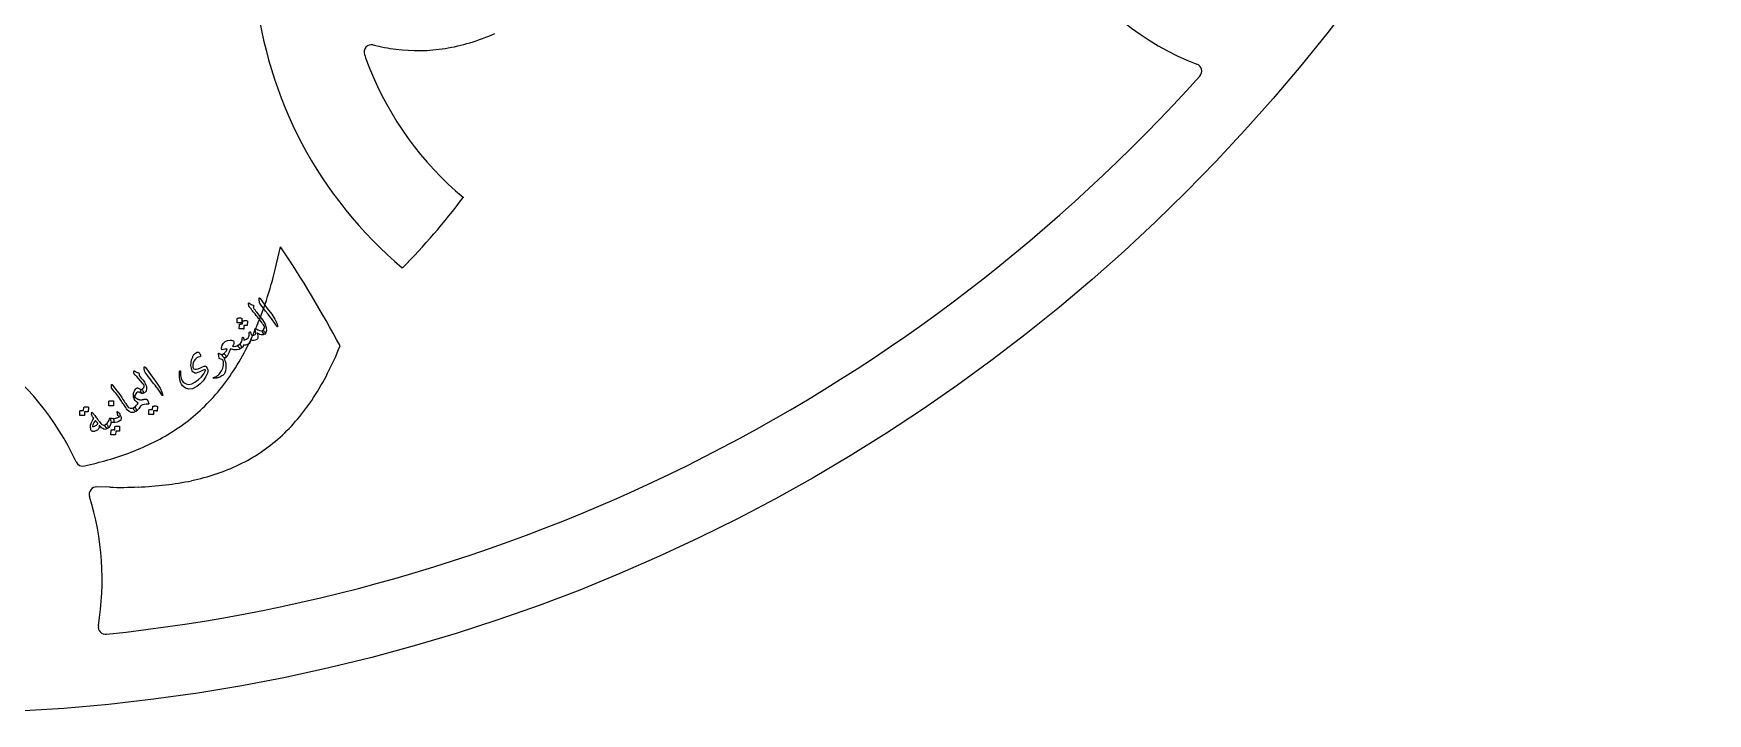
# Model space of a CAD drawing. Header units: millimetres. Extents: x -60 to 60, y -60 to 60.
# Drawn here: x 3.6 to 60, y -60 to -37.1 of the extents above; entities that cross this region are included whole.
import ezdxf

# ---------------------------------------------------------------- set-up
doc = ezdxf.new("R2010")
doc.units = ezdxf.units.MM
for name, color, linetype in [('CUT_INNER', 6, 'Continuous'), ('CUT_OUTER', 1, 'Continuous'), ('TEXT', 5, 'Continuous')]:
    doc.layers.add(name, color=color, linetype=linetype)

msp = doc.modelspace()

# ---------------------------------------------------------------- linework, layer by layer
at = {"layer": 'CUT_INNER'}
for points in [[(18.07, -42.601), (18.072, -42.604), (18.076, -42.607), (18.073, -42.611)], [(11.789, -44.848), (11.919, -44.273), (11.92, -44.268)], [(16.027, -44.982), (16.023, -44.979)], [(6.164, -52.374), (5.732, -52.361)]]:
    msp.add_lwpolyline(points, dxfattribs=at)
for centre, radius, start, end in [((45.824, -30.035), 8.625, 211.162, 249.458), ((25.117, -34.182), 14.116, 185.866, 229.8938), ((16.192, -30.425), 7.279, 286.8593, 293.9172), ((14.985, -37.707), 0.25, 77.3306, 199.3258), ((23.186, -34.92), 8.912, 198.7821, 201.8941), ((16.568, -31.503), 6.153, 255.6173, 262.9283), ((16.546, -31.772), 5.883, 262.8177, 279.0115), ((16.475, -31.349), 6.312, 279.049, 286.8355), ((25.121, -34.18), 10.984, 201.7132, 230.0588), ((42.708, -38.346), 0.25, 317.9883, 69.2578), ((0.001, -0.002), 57.645, 276.02802, 318.0816), ((-1.019, -28.202), 23.919, 315.4518, 322.9583), ((-20.724, -66.107), 39.276, 28.0923, 33.7827), ((-3.745, -41.122), 15.975, 342.4215, 346.5123), ((-3.501, -55.482), 9.412, 24.9261, 139.2183), ((-0.362, -42.196), 12.425, 337.5203, 342.4289), ((1.97, -43.161), 9.901, 331.7707, 337.5223), ((3.485, -43.973), 8.183, 325.2318, 331.7632), ((3.546, -43.458), 11.179, 333.0126, 338.1857), ((4.36, -44.578), 7.119, 318.0927, 325.2118), ((5.592, -44.503), 8.882, 326.914, 333.0277), ((4.763, -44.937), 6.58, 303.412, 318.0789), ((6.936, -45.377), 7.279, 319.8481, 326.9059), ((7.676, -45.998), 6.312, 312.0378, 319.8243), ((4.458, -44.472), 7.136, 296.7444, 303.4001), ((7.966, -46.314), 5.883, 295.8065, 312.0003), ((3.246, -41.615), 10.243, 286.1839, 290.9318), ((3.949, -43.456), 8.272, 290.9391, 296.7259), ((5.261, -51.41), 0.25, 204.9651, 283.4324), ((2.552, -39.276), 12.682, 282.6001, 286.2476), ((7.697, -45.758), 6.501, 288.4335, 295.815), ((5.724, -52.611), 0.25, 88.3021, 197.2266), ((6.485, -35.863), 16.514, 268.8868, 272.2139), ((6.652, -40.156), 12.218, 272.2058, 276.5428), ((6.97, -42.922), 9.434, 276.5382, 281.9455), ((7.346, -44.698), 7.618, 281.9495, 288.4156), ((-3.495, -55.482), 9.406, 350.4727, 17.2985), ((6.028, -57.08), 0.25, 170.5121, 276.1523)]:
    msp.add_arc(centre, radius, start, end, dxfattribs=at)
at = {"layer": 'CUT_OUTER'}
msp.add_circle((0, 0), 60, dxfattribs=at)
at = {"layer": 'TEXT'}
for points in [[(10.853, -46.265), (10.849, -46.236), (10.845, -46.214), (10.842, -46.197), (10.84, -46.186), (10.84, -46.179), (10.84, -46.173), (10.843, -46.168), (10.847, -46.165), (10.853, -46.163), (10.859, -46.163), (10.865, -46.165), (10.871, -46.17), (10.901, -46.193), (10.932, -46.212), (10.963, -46.227), (10.994, -46.237), (11.004, -46.24), (11.01, -46.247), (11.013, -46.257), (11.012, -46.27), (11.008, -46.333), (11.021, -46.351), (11.035, -46.37), (11.049, -46.387), (11.062, -46.404), (11.075, -46.422), (11.088, -46.438), (11.101, -46.455), (11.113, -46.47), (11.228, -46.618), (11.315, -46.735), (11.373, -46.823), (11.403, -46.88), (11.436, -46.995), (11.445, -47.09), (11.43, -47.164), (11.392, -47.216), (11.391, -47.217), (11.389, -47.218), (11.388, -47.218), (11.386, -47.219), (11.373, -47.216), (11.357, -47.201), (11.337, -47.174), (11.315, -47.135), (11.307, -47.12), (11.305, -47.107), (11.308, -47.096), (11.316, -47.088), (11.347, -47.059), (11.369, -47.028), (11.382, -46.995), (11.385, -46.96), (11.366, -46.931), (11.344, -46.898), (11.318, -46.862), (11.289, -46.823), (11.256, -46.78), (11.22, -46.734), (11.182, -46.684), (11.14, -46.632), (11.1, -46.58), (11.063, -46.533), (11.031, -46.492), (11.002, -46.456), (10.978, -46.425), (10.957, -46.4), (10.941, -46.379), (10.93, -46.364), (10.867, -46.292), (10.862, -46.284), (10.858, -46.277), (10.855, -46.271), (10.853, -46.265)], [(11.197, -46.04), (11.195, -46.006), (11.2, -45.99), (11.213, -45.993), (11.233, -46.014), (11.475, -46.343), (11.622, -46.544), (11.729, -46.712), (11.794, -46.846), (11.819, -46.947), (11.819, -46.956), (11.817, -46.962), (11.813, -46.965), (11.809, -46.964), (11.804, -46.962), (11.799, -46.957), (11.793, -46.951), (11.789, -46.944), (11.752, -46.882), (11.71, -46.819), (11.663, -46.753), (11.611, -46.685), (11.597, -46.668), (11.561, -46.62), (11.502, -46.542), (11.419, -46.434), (11.234, -46.195), (11.225, -46.182), (11.218, -46.169), (11.213, -46.156), (11.211, -46.144)], [(10.463, -46.684), (10.464, -46.681), (10.466, -46.679), (10.469, -46.676), (10.473, -46.675), (10.49, -46.671), (10.507, -46.669), (10.524, -46.667), (10.541, -46.667), (10.558, -46.667), (10.575, -46.668), (10.592, -46.67), (10.609, -46.672), (10.614, -46.674), (10.617, -46.676), (10.619, -46.68), (10.619, -46.683), (10.616, -46.832), (10.615, -46.836), (10.611, -46.838), (10.607, -46.838), (10.6, -46.838), (10.594, -46.837), (10.585, -46.837), (10.573, -46.836), (10.558, -46.836), (10.54, -46.835), (10.518, -46.835), (10.492, -46.835), (10.463, -46.835), (10.459, -46.834), (10.456, -46.833), (10.455, -46.831), (10.455, -46.828)], [(10.65, -46.773), (10.651, -46.77), (10.652, -46.768), (10.655, -46.765), (10.66, -46.763), (10.677, -46.76), (10.694, -46.758), (10.711, -46.756), (10.727, -46.756), (10.744, -46.756), (10.761, -46.757), (10.778, -46.758), (10.795, -46.761), (10.799, -46.763), (10.802, -46.765), (10.804, -46.769), (10.804, -46.773), (10.801, -46.922), (10.8, -46.924), (10.797, -46.926), (10.793, -46.927), (10.786, -46.927), (10.782, -46.926), (10.776, -46.926), (10.767, -46.926), (10.756, -46.926), (10.742, -46.925), (10.727, -46.925), (10.709, -46.925), (10.689, -46.925), (10.687, -47.035), (10.686, -47.038), (10.683, -47.04), (10.678, -47.041), (10.671, -47.04), (10.665, -47.04), (10.657, -47.039), (10.645, -47.039), (10.629, -47.038), (10.611, -47.038), (10.589, -47.037), (10.563, -47.037), (10.534, -47.037), (10.531, -47.036), (10.529, -47.035), (10.528, -47.033), (10.528, -47.03), (10.536, -46.886), (10.537, -46.883), (10.539, -46.88), (10.542, -46.878), (10.546, -46.876), (10.558, -46.874), (10.57, -46.872), (10.582, -46.87), (10.595, -46.869), (10.607, -46.868), (10.619, -46.868), (10.632, -46.868), (10.644, -46.869)], [(10.63, -47.36), (10.629, -47.35), (10.63, -47.341), (10.633, -47.333), (10.637, -47.327), (10.642, -47.323), (10.647, -47.32), (10.653, -47.32), (10.661, -47.322), (10.668, -47.327), (10.673, -47.334), (10.677, -47.343), (10.679, -47.356), (10.679, -47.363), (10.68, -47.369), (10.68, -47.376), (10.681, -47.383), (10.682, -47.391), (10.682, -47.398), (10.683, -47.406), (10.683, -47.413), (10.774, -47.386), (10.835, -47.338), (10.867, -47.268), (10.867, -47.177), (10.867, -47.167), (10.868, -47.158), (10.87, -47.151), (10.873, -47.145), (10.878, -47.141), (10.883, -47.138), (10.889, -47.137), (10.896, -47.139), (10.903, -47.142), (10.908, -47.148), (10.912, -47.156), (10.915, -47.166), (10.92, -47.192), (10.926, -47.212), (10.932, -47.228), (10.939, -47.239), (10.953, -47.251), (10.971, -47.258), (10.992, -47.258), (11.018, -47.251), (11.043, -47.24), (11.062, -47.227), (11.075, -47.211), (11.083, -47.193), (11.085, -47.169), (11.082, -47.138), (11.073, -47.098), (11.059, -47.051), (11.058, -47.045), (11.059, -47.039), (11.063, -47.034), (11.07, -47.029), (11.077, -47.026), (11.084, -47.024), (11.091, -47.025), (11.096, -47.029), (11.159, -47.07), (11.217, -47.094), (11.269, -47.1), (11.317, -47.087), (11.328, -47.086), (11.339, -47.09), (11.351, -47.099), (11.365, -47.113), (11.378, -47.129), (11.388, -47.144), (11.396, -47.16), (11.4, -47.175), (11.402, -47.189), (11.402, -47.201), (11.399, -47.209), (11.393, -47.215), (11.334, -47.239), (11.272, -47.24), (11.207, -47.22), (11.139, -47.177), (11.136, -47.174), (11.133, -47.174), (11.132, -47.176), (11.132, -47.181), (11.143, -47.229), (11.15, -47.27), (11.154, -47.303), (11.154, -47.328), (11.15, -47.348), (11.143, -47.366), (11.132, -47.381), (11.118, -47.394), (11.069, -47.419), (11.02, -47.43), (10.971, -47.427), (10.921, -47.409), (10.909, -47.455), (10.889, -47.495), (10.861, -47.529), (10.824, -47.556), (10.785, -47.575), (10.746, -47.584), (10.708, -47.584), (10.67, -47.573), (10.657, -47.614), (10.638, -47.649), (10.614, -47.677), (10.586, -47.699), (10.57, -47.701), (10.55, -47.688), (10.525, -47.663), (10.496, -47.624), (10.49, -47.61), (10.49, -47.597), (10.496, -47.584), (10.509, -47.572), (10.567, -47.523), (10.607, -47.472), (10.627, -47.417), (10.63, -47.36)], [(9.202, -47.973), (9.147, -47.985), (9.095, -48.015), (9.047, -48.063), (9.002, -48.129), (8.98, -48.18), (8.966, -48.233), (8.963, -48.286), (8.97, -48.342), (8.973, -48.352), (8.978, -48.361), (8.985, -48.369), (8.995, -48.377), (9.035, -48.394), (9.087, -48.394), (9.149, -48.378), (9.222, -48.345), (9.294, -48.312), (9.351, -48.295), (9.393, -48.296), (9.42, -48.313), (9.452, -48.364), (9.469, -48.417), (9.472, -48.47), (9.46, -48.525), (9.397, -48.66), (9.316, -48.781), (9.217, -48.887), (9.1, -48.978), (8.956, -49.051), (8.828, -49.071), (8.715, -49.039), (8.618, -48.954), (8.582, -48.897), (8.553, -48.829), (8.531, -48.75), (8.516, -48.66), (8.514, -48.634), (8.512, -48.608), (8.512, -48.583), (8.512, -48.558), (8.513, -48.534), (8.514, -48.51), (8.516, -48.486), (8.519, -48.463), (8.522, -48.452), (8.527, -48.446), (8.533, -48.444), (8.54, -48.447), (8.547, -48.451), (8.551, -48.457), (8.554, -48.465), (8.554, -48.473), (8.552, -48.602), (8.569, -48.708), (8.603, -48.79), (8.656, -48.848), (8.739, -48.893), (8.83, -48.906), (8.928, -48.886), (9.033, -48.834), (9.156, -48.747), (9.256, -48.651), (9.333, -48.547), (9.388, -48.434), (9.39, -48.426), (9.389, -48.42), (9.385, -48.416), (9.377, -48.414), (9.353, -48.416), (9.315, -48.428), (9.264, -48.45), (9.2, -48.481), (9.133, -48.511), (9.077, -48.525), (9.032, -48.524), (8.997, -48.507), (8.969, -48.479), (8.946, -48.446), (8.928, -48.408), (8.916, -48.364), (8.903, -48.272), (8.906, -48.178), (8.925, -48.082), (8.96, -47.985), (8.97, -47.96), (8.981, -47.938), (8.992, -47.918), (9.004, -47.9), (9.016, -47.885), (9.029, -47.871), (9.041, -47.859), (9.055, -47.849), (9.112, -47.822), (9.159, -47.825), (9.197, -47.86), (9.225, -47.927), (9.228, -47.947), (9.225, -47.961), (9.216, -47.97), (9.202, -47.973)], [(9.853, -48.019), (9.829, -47.879), (9.828, -47.867), (9.83, -47.86), (9.835, -47.857), (9.842, -47.859), (9.866, -47.872), (9.888, -47.882), (9.907, -47.89), (9.925, -47.895), (9.942, -47.896), (9.959, -47.895), (9.975, -47.89), (9.991, -47.882), (10.008, -47.877), (10.026, -47.882), (10.044, -47.898), (10.062, -47.924), (10.077, -47.953), (10.082, -47.977), (10.079, -47.996), (10.068, -48.01), (10.056, -48.017), (10.045, -48.024), (10.033, -48.031), (10.021, -48.038), (10.019, -48.04), (10.018, -48.042), (10.018, -48.046), (10.019, -48.051), (10.051, -48.123), (10.072, -48.199), (10.08, -48.28), (10.076, -48.365), (10.063, -48.446), (10.043, -48.512), (10.016, -48.562), (9.982, -48.598), (9.945, -48.623), (9.911, -48.645), (9.877, -48.661), (9.846, -48.673), (9.829, -48.678), (9.812, -48.682), (9.793, -48.687), (9.772, -48.691), (9.75, -48.694), (9.727, -48.697), (9.702, -48.7), (9.676, -48.702), (9.669, -48.703), (9.664, -48.702), (9.659, -48.701), (9.656, -48.698), (9.653, -48.694), (9.651, -48.691), (9.65, -48.687), (9.651, -48.684), (9.653, -48.68), (9.656, -48.678), (9.66, -48.675), (9.665, -48.674), (9.715, -48.656), (9.759, -48.636), (9.798, -48.612), (9.832, -48.585), (9.862, -48.554), (9.889, -48.521), (9.914, -48.484), (9.936, -48.445), (9.955, -48.403), (9.972, -48.358), (9.986, -48.31), (9.998, -48.26), (10.003, -48.217), (10.004, -48.177), (10.001, -48.141), (9.992, -48.107), (9.978, -48.089), (9.954, -48.072), (9.92, -48.058), (9.876, -48.045), (9.868, -48.042), (9.861, -48.036), (9.856, -48.029), (9.853, -48.019)], [(10.509, -47.572), (10.532, -47.562), (10.551, -47.563), (10.568, -47.574), (10.582, -47.596), (10.595, -47.633), (10.6, -47.663), (10.597, -47.685), (10.586, -47.699), (10.517, -47.733), (10.435, -47.745), (10.342, -47.738), (10.235, -47.711), (10.191, -47.825), (10.148, -47.913), (10.106, -47.975), (10.066, -48.011), (10.049, -48.016), (10.031, -48.014), (10.011, -48.002), (9.99, -47.983), (9.969, -47.953), (9.962, -47.926), (9.969, -47.903), (9.989, -47.883), (10.01, -47.868), (10.03, -47.851), (10.048, -47.833), (10.065, -47.814), (10.081, -47.794), (10.096, -47.772), (10.11, -47.749), (10.122, -47.724), (10.085, -47.719), (10.046, -47.721), (10.004, -47.729), (9.959, -47.745), (9.954, -47.746), (9.95, -47.744), (9.946, -47.74), (9.942, -47.734), (9.936, -47.708), (9.936, -47.675), (9.943, -47.635), (9.956, -47.589), (9.996, -47.513), (10.055, -47.459), (10.131, -47.428), (10.226, -47.417), (10.27, -47.42), (10.305, -47.429), (10.33, -47.442), (10.345, -47.462), (10.35, -47.489), (10.346, -47.525), (10.331, -47.569), (10.307, -47.623), (10.35, -47.628), (10.398, -47.621), (10.451, -47.602), (10.509, -47.572)], [(6.985, -48.45), (6.988, -48.45), (6.993, -48.451), (6.999, -48.454), (7.006, -48.459), (7.032, -48.477), (7.061, -48.491), (7.094, -48.504), (7.131, -48.514), (7.142, -48.518), (7.15, -48.525), (7.154, -48.534), (7.155, -48.546), (7.153, -48.573), (7.153, -48.592), (7.153, -48.605), (7.155, -48.611), (7.228, -48.693), (7.287, -48.765), (7.332, -48.827), (7.363, -48.88), (7.385, -48.929), (7.399, -48.978), (7.406, -49.03), (7.405, -49.083), (7.395, -49.123), (7.372, -49.158), (7.335, -49.188), (7.286, -49.212), (7.274, -49.214), (7.262, -49.211), (7.25, -49.203), (7.238, -49.191), (7.226, -49.174), (7.218, -49.158), (7.213, -49.142), (7.21, -49.128), (7.211, -49.114), (7.216, -49.102), (7.226, -49.09), (7.241, -49.079), (7.286, -49.047), (7.315, -49.013), (7.329, -48.975), (7.326, -48.935), (7.318, -48.925), (7.311, -48.915), (7.303, -48.906), (7.297, -48.898), (7.291, -48.89), (7.285, -48.883), (7.279, -48.876), (7.274, -48.87), (7.08, -48.644), (7.074, -48.638), (7.068, -48.631), (7.062, -48.626), (7.056, -48.62), (7.051, -48.615), (7.045, -48.611), (7.039, -48.606), (7.034, -48.603), (7.006, -48.581), (6.998, -48.574), (6.992, -48.566), (6.988, -48.558), (6.986, -48.551), (6.984, -48.536), (6.982, -48.523), (6.981, -48.51), (6.98, -48.499), (6.979, -48.489), (6.979, -48.48), (6.979, -48.472), (6.979, -48.466), (6.98, -48.46), (6.982, -48.456), (6.983, -48.452), (6.985, -48.45)], [(7.328, -48.359), (7.326, -48.325), (7.331, -48.309), (7.344, -48.312), (7.365, -48.333), (7.606, -48.661), (7.753, -48.863), (7.86, -49.031), (7.926, -49.165), (7.95, -49.265), (7.95, -49.275), (7.948, -49.281), (7.945, -49.284), (7.94, -49.283), (7.935, -49.28), (7.93, -49.276), (7.925, -49.27), (7.92, -49.262), (7.883, -49.201), (7.841, -49.137), (7.794, -49.072), (7.742, -49.004), (7.729, -48.986), (7.692, -48.938), (7.633, -48.861), (7.551, -48.752), (7.365, -48.514), (7.356, -48.501), (7.349, -48.488), (7.345, -48.475), (7.342, -48.462)], [(6.229, -48.921), (6.229, -48.915), (6.23, -48.911), (6.232, -48.908), (6.234, -48.907), (6.239, -48.906), (6.245, -48.91), (6.253, -48.918), (6.263, -48.929), (6.339, -49.029), (6.407, -49.121), (6.468, -49.206), (6.523, -49.285), (6.568, -49.353), (6.609, -49.414), (6.646, -49.468), (6.677, -49.515), (6.704, -49.555), (6.726, -49.588), (6.743, -49.613), (6.756, -49.632), (6.803, -49.682), (6.856, -49.708), (6.916, -49.709), (6.981, -49.686), (7, -49.681), (7.016, -49.684), (7.03, -49.697), (7.042, -49.719), (7.055, -49.757), (7.062, -49.785), (7.063, -49.804), (7.058, -49.814), (6.969, -49.852), (6.889, -49.856), (6.818, -49.825), (6.755, -49.76), (6.731, -49.725), (6.707, -49.69), (6.683, -49.655), (6.659, -49.62), (6.635, -49.584), (6.611, -49.548), (6.588, -49.513), (6.564, -49.477), (6.519, -49.408), (6.478, -49.347), (6.439, -49.293), (6.404, -49.248), (6.369, -49.205), (6.33, -49.159), (6.289, -49.111), (6.245, -49.06), (6.238, -49.051), (6.232, -49.041), (6.229, -49.032), (6.228, -49.022)], [(7.011, -49.324), (7.015, -49.338), (7.015, -49.348), (7.013, -49.356), (7.007, -49.362), (6.993, -49.365), (6.982, -49.361), (6.973, -49.35), (6.967, -49.331), (6.961, -49.291), (6.961, -49.25), (6.968, -49.207), (6.981, -49.163), (6.997, -49.122), (7.018, -49.087), (7.042, -49.059), (7.07, -49.036), (7.084, -49.03), (7.098, -49.027), (7.111, -49.028), (7.124, -49.033), (7.166, -49.056), (7.199, -49.071), (7.223, -49.079), (7.237, -49.079), (7.244, -49.079), (7.251, -49.083), (7.26, -49.092), (7.27, -49.105), (7.28, -49.12), (7.288, -49.136), (7.293, -49.153), (7.297, -49.17), (7.299, -49.185), (7.298, -49.197), (7.293, -49.206), (7.286, -49.212), (7.267, -49.216), (7.245, -49.214), (7.22, -49.205), (7.193, -49.189), (7.165, -49.174), (7.141, -49.165), (7.12, -49.163), (7.101, -49.168), (7.068, -49.191), (7.042, -49.222), (7.022, -49.261), (7.01, -49.308), (7.01, -49.312), (7.01, -49.316), (7.011, -49.32), (7.011, -49.324)], [(6.139, -49.475), (6.139, -49.472), (6.141, -49.47), (6.144, -49.467), (6.148, -49.465), (6.183, -49.46), (6.217, -49.458), (6.251, -49.46), (6.285, -49.465), (6.289, -49.466), (6.292, -49.468), (6.293, -49.471), (6.293, -49.475), (6.291, -49.623), (6.29, -49.627), (6.287, -49.63), (6.283, -49.631), (6.276, -49.63), (6.27, -49.63), (6.261, -49.629), (6.25, -49.629), (6.234, -49.628), (6.216, -49.628), (6.194, -49.627), (6.168, -49.627), (6.139, -49.627), (6.135, -49.627), (6.133, -49.626), (6.131, -49.623), (6.131, -49.62)], [(7.015, -49.324), (7.029, -49.344), (7.05, -49.364), (7.077, -49.384), (7.111, -49.404), (7.125, -49.41), (7.138, -49.416), (7.152, -49.421), (7.165, -49.425), (7.179, -49.428), (7.192, -49.431), (7.205, -49.432), (7.217, -49.433), (7.223, -49.432), (7.229, -49.431), (7.237, -49.43), (7.247, -49.427), (7.258, -49.425), (7.27, -49.421), (7.283, -49.417), (7.298, -49.413), (7.31, -49.41), (7.322, -49.407), (7.332, -49.405), (7.342, -49.403), (7.352, -49.402), (7.361, -49.401), (7.37, -49.4), (7.379, -49.4), (7.393, -49.4), (7.406, -49.404), (7.417, -49.412), (7.426, -49.423), (7.445, -49.459), (7.462, -49.492), (7.474, -49.521), (7.483, -49.547), (7.485, -49.559), (7.484, -49.566), (7.477, -49.571), (7.467, -49.572), (7.388, -49.577), (7.325, -49.584), (7.279, -49.593), (7.25, -49.604), (7.229, -49.62), (7.206, -49.642), (7.181, -49.672), (7.154, -49.708), (7.141, -49.727), (7.128, -49.744), (7.116, -49.759), (7.104, -49.773), (7.092, -49.786), (7.081, -49.797), (7.069, -49.806), (7.058, -49.814), (7.048, -49.817), (7.038, -49.815), (7.026, -49.809), (7.012, -49.799), (6.998, -49.785), (6.987, -49.77), (6.977, -49.754), (6.97, -49.737), (6.965, -49.721), (6.966, -49.707), (6.971, -49.696), (6.981, -49.686), (7.031, -49.647), (7.071, -49.609), (7.102, -49.572), (7.123, -49.536), (7.068, -49.496), (7.024, -49.449), (6.991, -49.394), (6.969, -49.331), (6.966, -49.288), (6.973, -49.272), (6.99, -49.285), (7.015, -49.324)], [(7.616, -49.651), (7.617, -49.648), (7.619, -49.645), (7.622, -49.643), (7.626, -49.641), (7.643, -49.638), (7.66, -49.636), (7.677, -49.634), (7.694, -49.633), (7.71, -49.633), (7.727, -49.635), (7.744, -49.636), (7.761, -49.639), (7.766, -49.641), (7.768, -49.643), (7.77, -49.647), (7.771, -49.651), (7.767, -49.8), (7.766, -49.802), (7.763, -49.804), (7.759, -49.805), (7.753, -49.804), (7.748, -49.804), (7.741, -49.803), (7.731, -49.803), (7.719, -49.803), (7.704, -49.803), (7.686, -49.803), (7.665, -49.803), (7.642, -49.803), (7.638, -49.919), (7.637, -49.923), (7.634, -49.926), (7.63, -49.927), (7.623, -49.926), (7.617, -49.926), (7.609, -49.926), (7.597, -49.925), (7.581, -49.925), (7.563, -49.924), (7.541, -49.924), (7.515, -49.924), (7.486, -49.924), (7.483, -49.923), (7.481, -49.921), (7.48, -49.919), (7.48, -49.916), (7.487, -49.771), (7.488, -49.768), (7.49, -49.765), (7.493, -49.763), (7.497, -49.761), (7.511, -49.758), (7.525, -49.755), (7.54, -49.754), (7.554, -49.753), (7.568, -49.753), (7.582, -49.754), (7.596, -49.755), (7.61, -49.757)], [(5.291, -49.68), (5.292, -49.677), (5.294, -49.675), (5.297, -49.672), (5.301, -49.67), (5.318, -49.667), (5.335, -49.665), (5.352, -49.663), (5.368, -49.663), (5.385, -49.663), (5.402, -49.664), (5.419, -49.666), (5.436, -49.668), (5.44, -49.67), (5.443, -49.672), (5.445, -49.676), (5.446, -49.68), (5.442, -49.829), (5.441, -49.831), (5.438, -49.833), (5.434, -49.834), (5.428, -49.834), (5.423, -49.833), (5.416, -49.833), (5.406, -49.832), (5.394, -49.832), (5.379, -49.832), (5.361, -49.832), (5.34, -49.832), (5.317, -49.833), (5.313, -49.949), (5.312, -49.953), (5.309, -49.955), (5.305, -49.956), (5.298, -49.956), (5.292, -49.955), (5.284, -49.955), (5.271, -49.954), (5.256, -49.954), (5.238, -49.953), (5.216, -49.953), (5.19, -49.953), (5.161, -49.953), (5.158, -49.952), (5.155, -49.951), (5.154, -49.948), (5.155, -49.945), (5.162, -49.8), (5.163, -49.797), (5.165, -49.794), (5.168, -49.792), (5.172, -49.79), (5.186, -49.787), (5.2, -49.785), (5.215, -49.783), (5.229, -49.782), (5.243, -49.782), (5.257, -49.783), (5.271, -49.784), (5.285, -49.786)], [(5.557, -49.866), (5.56, -49.852), (5.566, -49.847), (5.575, -49.851), (5.587, -49.864), (5.593, -49.872), (5.601, -49.883), (5.613, -49.898), (5.627, -49.915), (5.643, -49.936), (5.662, -49.96), (5.684, -49.987), (5.708, -50.019), (5.732, -50.049), (5.753, -50.077), (5.772, -50.101), (5.788, -50.122), (5.802, -50.14), (5.813, -50.154), (5.822, -50.165), (5.828, -50.173), (5.866, -50.22), (5.901, -50.254), (5.931, -50.275), (5.958, -50.282), (5.974, -50.281), (5.991, -50.277), (6.009, -50.269), (6.029, -50.257), (6.041, -50.252), (6.053, -50.252), (6.065, -50.258), (6.076, -50.269), (6.087, -50.284), (6.096, -50.3), (6.103, -50.318), (6.109, -50.336), (6.112, -50.353), (6.112, -50.367), (6.11, -50.377), (6.105, -50.385), (6.068, -50.407), (6.032, -50.419), (5.997, -50.422), (5.963, -50.416), (5.928, -50.398), (5.89, -50.369), (5.85, -50.33), (5.808, -50.279), (5.809, -50.325), (5.804, -50.364), (5.795, -50.396), (5.781, -50.421), (5.767, -50.435), (5.748, -50.449), (5.724, -50.462), (5.696, -50.474), (5.664, -50.484), (5.637, -50.491), (5.613, -50.494), (5.593, -50.493), (5.574, -50.488), (5.56, -50.481), (5.548, -50.47), (5.54, -50.457), (5.534, -50.438), (5.529, -50.417), (5.524, -50.392), (5.521, -50.364), (5.52, -50.335), (5.519, -50.312), (5.52, -50.294), (5.522, -50.281), (5.54, -50.222), (5.563, -50.163), (5.591, -50.105), (5.624, -50.046), (5.606, -50.02), (5.59, -49.997), (5.578, -49.978), (5.568, -49.962), (5.561, -49.948), (5.556, -49.934), (5.553, -49.921), (5.553, -49.909)], [(5.686, -50.127), (5.645, -50.175), (5.614, -50.223), (5.594, -50.27), (5.584, -50.317), (5.585, -50.322), (5.587, -50.326), (5.591, -50.328), (5.597, -50.329), (5.615, -50.326), (5.634, -50.321), (5.654, -50.314), (5.673, -50.305), (5.693, -50.293), (5.714, -50.28), (5.734, -50.264), (5.755, -50.245), (5.758, -50.242), (5.761, -50.238), (5.763, -50.232), (5.765, -50.226), (5.757, -50.215), (5.749, -50.203), (5.74, -50.191), (5.73, -50.179), (5.72, -50.167), (5.709, -50.154), (5.698, -50.14), (5.686, -50.127)], [(6.306, -50.115), (6.306, -50.148), (6.301, -50.172), (6.29, -50.186), (6.274, -50.191), (6.272, -50.191), (6.268, -50.191), (6.263, -50.19), (6.256, -50.189), (6.248, -50.188), (6.238, -50.187), (6.226, -50.186), (6.213, -50.185), (6.196, -50.254), (6.172, -50.31), (6.142, -50.354), (6.105, -50.385), (6.089, -50.389), (6.071, -50.384), (6.051, -50.369), (6.029, -50.345), (6.012, -50.319), (6.006, -50.295), (6.011, -50.274), (6.028, -50.256), (6.079, -50.21), (6.118, -50.163), (6.143, -50.115), (6.155, -50.066), (6.158, -50.054), (6.166, -50.046), (6.176, -50.042), (6.191, -50.042), (6.193, -50.042), (6.197, -50.042), (6.201, -50.043), (6.206, -50.044), (6.212, -50.045), (6.218, -50.047), (6.226, -50.048), (6.235, -50.05), (6.266, -50.059), (6.288, -50.073), (6.302, -50.091), (6.306, -50.115)], [(6.265, -50.188), (6.241, -50.183), (6.222, -50.169), (6.208, -50.148), (6.2, -50.118), (6.201, -50.086), (6.206, -50.063), (6.216, -50.051), (6.229, -50.048), (6.304, -50.051), (6.372, -50.044), (6.434, -50.026), (6.489, -49.998), (6.491, -49.997), (6.491, -49.995), (6.491, -49.993), (6.49, -49.99), (6.486, -49.986), (6.478, -49.982), (6.465, -49.976), (6.449, -49.97), (6.445, -49.968), (6.442, -49.965), (6.439, -49.962), (6.438, -49.958), (6.413, -49.839), (6.412, -49.835), (6.413, -49.831), (6.414, -49.828), (6.417, -49.826), (6.419, -49.825), (6.423, -49.825), (6.426, -49.826), (6.429, -49.828), (6.459, -49.853), (6.484, -49.881), (6.505, -49.911), (6.522, -49.944), (6.538, -49.987), (6.548, -50.024), (6.551, -50.056), (6.547, -50.082), (6.541, -50.097), (6.535, -50.11), (6.529, -50.12), (6.522, -50.127), (6.475, -50.157), (6.417, -50.177), (6.347, -50.187), (6.265, -50.188)], [(6.341, -50.33), (6.341, -50.328), (6.343, -50.325), (6.346, -50.323), (6.35, -50.321), (6.367, -50.318), (6.385, -50.315), (6.401, -50.314), (6.418, -50.313), (6.435, -50.313), (6.452, -50.314), (6.469, -50.316), (6.486, -50.319), (6.49, -50.32), (6.493, -50.323), (6.495, -50.326), (6.495, -50.331), (6.492, -50.479), (6.491, -50.482), (6.488, -50.483), (6.484, -50.484), (6.477, -50.484), (6.473, -50.483), (6.465, -50.483), (6.456, -50.482), (6.443, -50.482), (6.428, -50.482), (6.411, -50.482), (6.39, -50.483), (6.367, -50.483), (6.363, -50.599), (6.362, -50.603), (6.359, -50.605), (6.354, -50.607), (6.348, -50.606), (6.342, -50.606), (6.333, -50.605), (6.321, -50.605), (6.306, -50.604), (6.287, -50.603), (6.266, -50.603), (6.24, -50.603), (6.211, -50.603), (6.207, -50.602), (6.205, -50.601), (6.204, -50.599), (6.204, -50.596), (6.212, -50.45), (6.213, -50.447), (6.214, -50.445), (6.217, -50.443), (6.221, -50.441), (6.236, -50.437), (6.25, -50.435), (6.264, -50.433), (6.278, -50.432), (6.293, -50.432), (6.307, -50.433), (6.321, -50.434), (6.335, -50.436)]]:
    msp.add_lwpolyline(points, close=True, dxfattribs=at)

doc.saveas('drawing.dxf')
